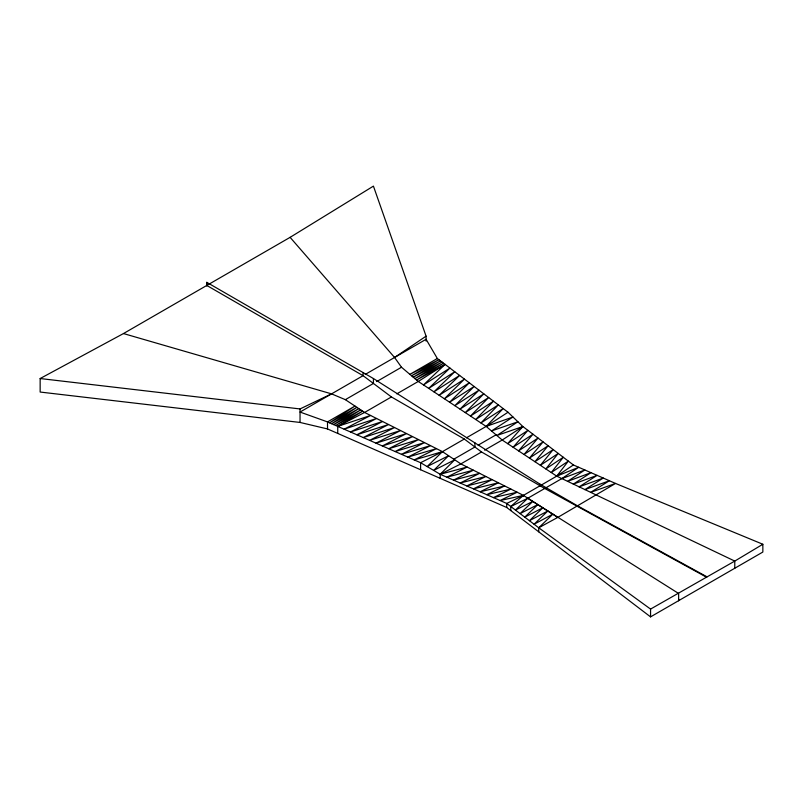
<?xml version="1.0" encoding="UTF-8"?>
<svg xmlns="http://www.w3.org/2000/svg" width="803" height="803" viewBox="0 0 803 803"><rect width="100%" height="100%" fill="white"/><g stroke="black" fill="none" stroke-linecap="round" stroke-linejoin="round"><path stroke-width="1.2" d="M206.793 282.335L206.793 285.446L363.066 375.674L391.422 396.953L464.305 439.04L481.529 451.969L544.745 488.465L706.7 577.297L706.7 576.664L577.136 505.609L540.068 484.199L373.425 378.534L206.793 282.335L206.793 286.019M363.066 372.552L363.066 375.674L300.041 412.059L327.514 421.906L420.601 462.709L440.185 474.272L506.733 503.441L538.733 527.772L650.56 609.086L650.56 616.875L762.85 552.042L762.85 544.253L615.54 483.436L573.392 464.957L522.873 426.534L508.008 412.25L437.334 358.499L426.082 339.288L365.235 374.419M734.775 568.253L734.775 561.086L762.85 544.253M466.382 437.836L486.156 426.423L512.966 417.008L491.506 430.96L517.915 421.776L496.856 435.497L522.873 426.534L507.657 443.637L527.922 430.378L513.107 447.251L532.981 434.222L518.557 450.864L538.03 438.067L524.018 454.478L543.079 441.911L529.468 458.081L548.138 445.745L534.918 461.695L553.187 449.59L540.369 465.308L558.236 453.434L545.819 468.922L563.294 457.278L551.28 472.525L568.343 461.113L556.73 476.139L523.405 495.381L506.733 503.441L506.733 507.496L650.56 616.875M538.733 531.827L538.733 527.772L552.906 514.141L534.075 524.229L547.877 510.969L529.418 520.685L542.848 507.787L524.75 517.142L537.819 504.615L520.093 513.599L532.79 501.443L515.436 510.056L527.762 498.272L561.729 478.658L578.712 467.296L556.73 476.139L502.206 440.034L486.156 426.423L418.263 381.465L401.5 367.242L394.574 357.476L290.104 237.347L123.471 333.556L40.15 378.534L40.15 392.045L300.041 422.448L327.514 428.943L506.733 507.496M437.334 358.499L409.881 374.349L438.89 359.684L411.558 375.774L440.445 360.858L413.234 377.199L442.001 362.043L414.91 378.614L443.547 363.227L416.586 380.04L445.103 364.401L423.482 384.918L449.941 368.085L428.712 388.381L454.779 371.769L433.931 391.834L459.617 375.443L439.151 395.297L464.455 379.126L444.38 398.75L469.293 382.81L449.6 402.213L474.131 386.484L454.819 405.666L478.979 390.168L460.039 409.128L483.818 393.841L465.268 412.591L488.656 397.525L470.488 416.044L493.494 401.209L475.707 419.507L498.332 404.883L480.937 422.96L503.17 408.566L486.156 426.423L508.008 412.25M510.778 510.567L510.778 506.512L523.405 495.381L557.934 517.503M394.574 357.476L426.082 336.166L373.425 186.125L290.104 237.347M573.392 464.957L556.73 476.139L734.775 561.086L650.56 609.086M522.873 426.534L502.206 440.034L484.631 450.172M445.103 364.401L418.263 381.465L396.792 393.861M123.471 333.556L331.549 393.861L345.35 399.663L373.425 383.453L373.425 378.534M376.667 381.586L401.5 367.242M391.422 396.953L364.582 412.451L337.742 426.393L337.742 433.429M464.305 439.04L442.453 451.647L420.601 462.709L420.601 469.745M453.815 459.206L474.934 447.01L474.934 442.905M478.096 445.193L496.003 434.855M481.529 451.969L460.862 463.903L440.185 474.272L440.185 478.327M538.733 527.772L557.934 517.313L615.54 483.436L590.566 492.39L609.407 480.746L584.805 489.649L603.264 478.056L579.033 486.899L597.131 475.366L573.262 484.149L590.988 472.676L567.5 481.399L584.855 469.986L561.729 478.658M510.778 506.512L527.762 498.272L678.635 593.497L678.635 600.664L678.635 599.108M40.15 378.534L300.041 408.938L331.549 393.861M523.405 495.381L500.078 500.53L517.152 492.229L493.423 497.609L510.889 489.087L486.769 494.688L504.635 485.935L480.114 491.777L498.382 482.784L473.459 488.856L492.129 479.642L466.804 485.945L485.875 476.49L460.149 483.025L479.622 473.348L453.494 480.114L473.368 470.197L446.839 477.193L467.115 467.045L440.185 474.272L454.729 459.818L433.66 470.417L448.586 455.733L427.136 466.563L442.453 451.647L460.862 463.903L523.405 495.381L523.405 496.314M345.35 399.663L364.582 412.451L442.453 451.647L414.228 459.918L436.461 448.636L407.854 457.118L430.468 445.625L401.48 454.327L424.486 442.604L395.106 451.537L418.493 439.592L388.732 448.736L412.501 436.571L382.358 445.946L406.509 433.56L375.985 443.156L400.526 430.549L369.611 440.355L394.534 427.527L363.237 437.565L388.542 424.516L356.863 434.774L382.549 421.495L350.489 431.984L376.567 418.483L344.116 429.183L370.574 415.472L337.742 426.393L362.655 411.176L335.694 425.5L360.738 409.891L333.646 424.596L358.811 408.617L331.599 423.703L356.893 407.332L329.561 422.81L354.966 406.057L327.514 421.906L327.514 428.943M577.136 505.609L577.136 506.231M540.068 484.199L540.068 485.765M426.082 336.166L426.082 341.084M300.041 408.938L300.041 422.448"/></g></svg>
